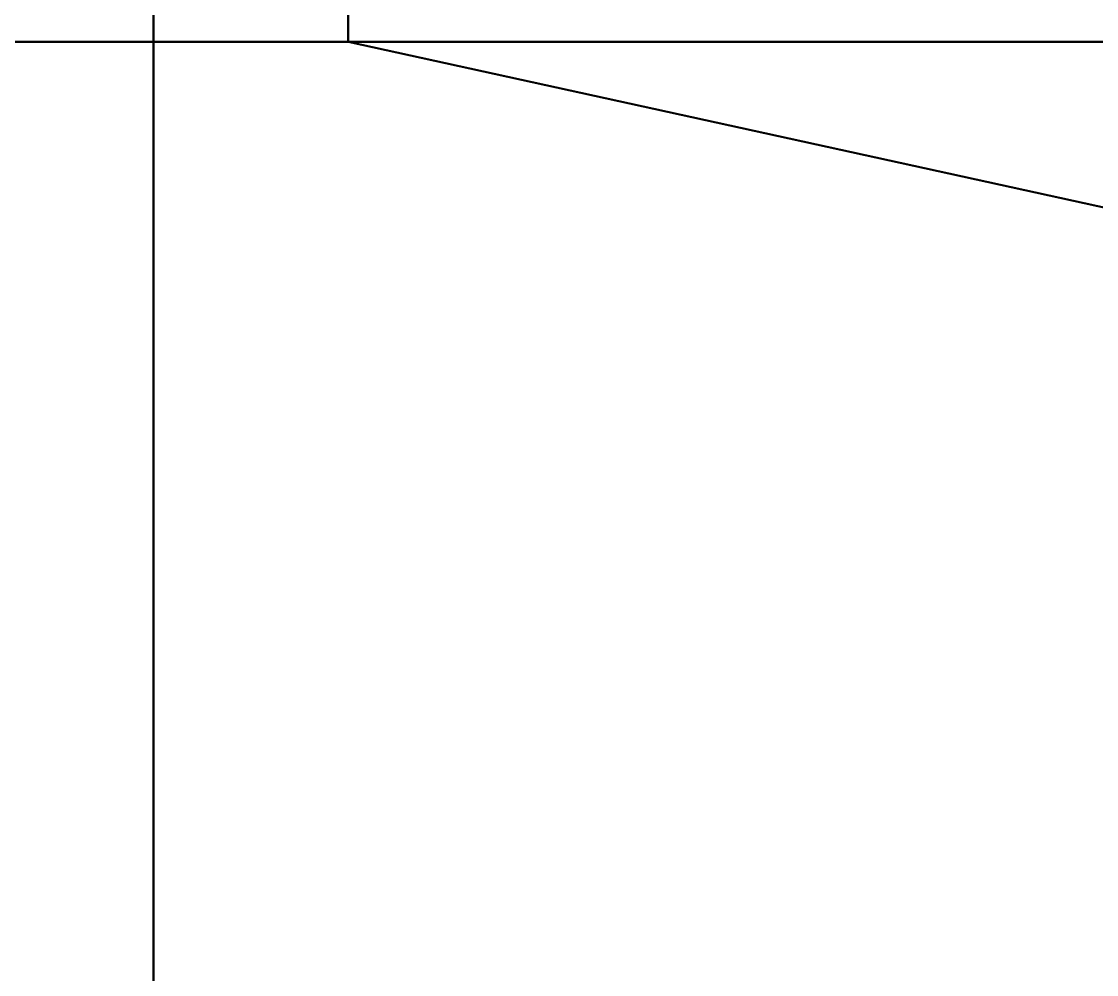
# Model space of a CAD drawing. Header units: millimetres. Extents: x -950 to 1275, y -353 to 400.
# Drawn here: x 146.61 to 174.23, y 351.04 to 375.52 of the extents above; entities that cross this region are included whole.
import ezdxf

# ---------------------------------------------------------------- set-up
doc = ezdxf.new("R2010")
doc.units = ezdxf.units.MM
doc.layers.add('I-FURN', color=7, linetype='Continuous', lineweight=40)

# ---------------------------------------------------------------- blocks, each defined once
blk = doc.blocks.new('FamilyGeomCombination_196631-Vista 1')
at = {"layer": 'I-FURN', "color": 250, "true_color": 0x1d1d1d}
mesh = blk.add_polyface(dxfattribs=at)
corners = [(150, 375, 19.318), (150, 375, 1000), (150, 130, 1000), (150, 130, 1025), (150, 400, 1025), (150, 400, 19.318)]
mesh.append_faces([[corners[k] for k in face] for face in [(1, 4, 5, 0)]], dxfattribs={"vtx0": -1, "color": 250})
mesh.append_faces([[corners[k] for k in face] for face in [(1, 2, 3, 4)]], dxfattribs={"vtx3": -1, "color": 250})
mesh = blk.add_polyface(dxfattribs=at)
corners = [(150, 375, 19.318), (150, 400, 19.318), (1275, 400, 19.318), (1275, 130, 19.318), (1272, 130, 19.318), (1272, 397, 19.318), (155, 397, 19.318), (155, 375, 19.318)]
mesh.append_faces([[corners[k] for k in face] for face in [(5, 2, 3, 4)]], dxfattribs={"vtx0": -1, "color": 250})
mesh.append_faces([[corners[k] for k in face] for face in [(2, 5, 6, 1)]], dxfattribs={"vtx0": -1, "vtx2": -1, "color": 250})
mesh.append_faces([[corners[k] for k in face] for face in [(0, 1, 6, 7)]], dxfattribs={"vtx1": -1, "color": 250})
mesh = blk.add_polyface(dxfattribs=at)
corners = [(150, 400, 1025), (150, 130, 1025), (1275, 130, 1025), (1275, 400, 1025)]
mesh.append_faces([[corners[k] for k in face] for face in [(2, 3, 0, 1)]], dxfattribs={"color": 250})
mesh = blk.add_polyface(dxfattribs=at)
corners = [(1272, 130, 1000), (150, 130, 1000), (150, 375, 1000), (155, 375, 1000), (155, 397, 1000), (1272, 397, 1000)]
mesh.append_faces([[corners[k] for k in face] for face in [(3, 0, 1, 2)]], dxfattribs={"vtx0": -1, "color": 250})
mesh.append_faces([[corners[k] for k in face] for face in [(5, 0, 3, 4)]], dxfattribs={"vtx1": -1, "color": 250})
mesh = blk.add_polyface(dxfattribs=at)
corners = [(155, 375, 1000), (155, 375, 19.318), (155, 397, 19.318), (155, 397, 1000)]
mesh.append_faces([[corners[k] for k in face] for face in [(0, 1, 2, 3)]], dxfattribs={"color": 250})
mesh = blk.add_polyface(dxfattribs=at)
corners = [(150, 375, 19.318), (155, 375, 19.318), (155, 375, 1000), (150, 375, 1000)]
mesh.append_faces([[corners[k] for k in face] for face in [(3, 0, 1, 2)]], dxfattribs={"color": 250})

msp = doc.modelspace()

# ---------------------------------------------------------------- block references
at = {"layer": 'I-FURN', "color": 250, "true_color": 0x1d1d1d}
msp.add_blockref('FamilyGeomCombination_196631-Vista 1', (0, 0), dxfattribs=at)

# ---------------------------------------------------------------- meshes
at = {"layer": 'I-FURN', "color": 37, "true_color": 0x856148}
mesh = msp.add_polyface(dxfattribs=at)
corners = [(-950, 375, 20.055), (-950, 375, 1000), (1250, 375, 1000), (1250, 375, 20.055)]
mesh.append_faces([[corners[k] for k in face] for face in [(2, 3, 0, 1)]], dxfattribs={"color": 37})
mesh = msp.add_polyface(dxfattribs=at)
corners = [(1250, 375, 1000), (-950, 375, 1000), (-950, 350, 1000), (1250, 350, 1000)]
mesh.append_faces([[corners[k] for k in face] for face in [(0, 1, 2, 3)]], dxfattribs={"color": 37})
mesh = msp.add_polyface(dxfattribs=at)
corners = [(-950, 375, 20.055), (1250, 375, 20.055), (1250, 350, 20.055), (-950, 350, 20.055)]
mesh.append_faces([[corners[k] for k in face] for face in [(0, 1, 2, 3)]], dxfattribs={"color": 37})

doc.saveas('drawing.dxf')
